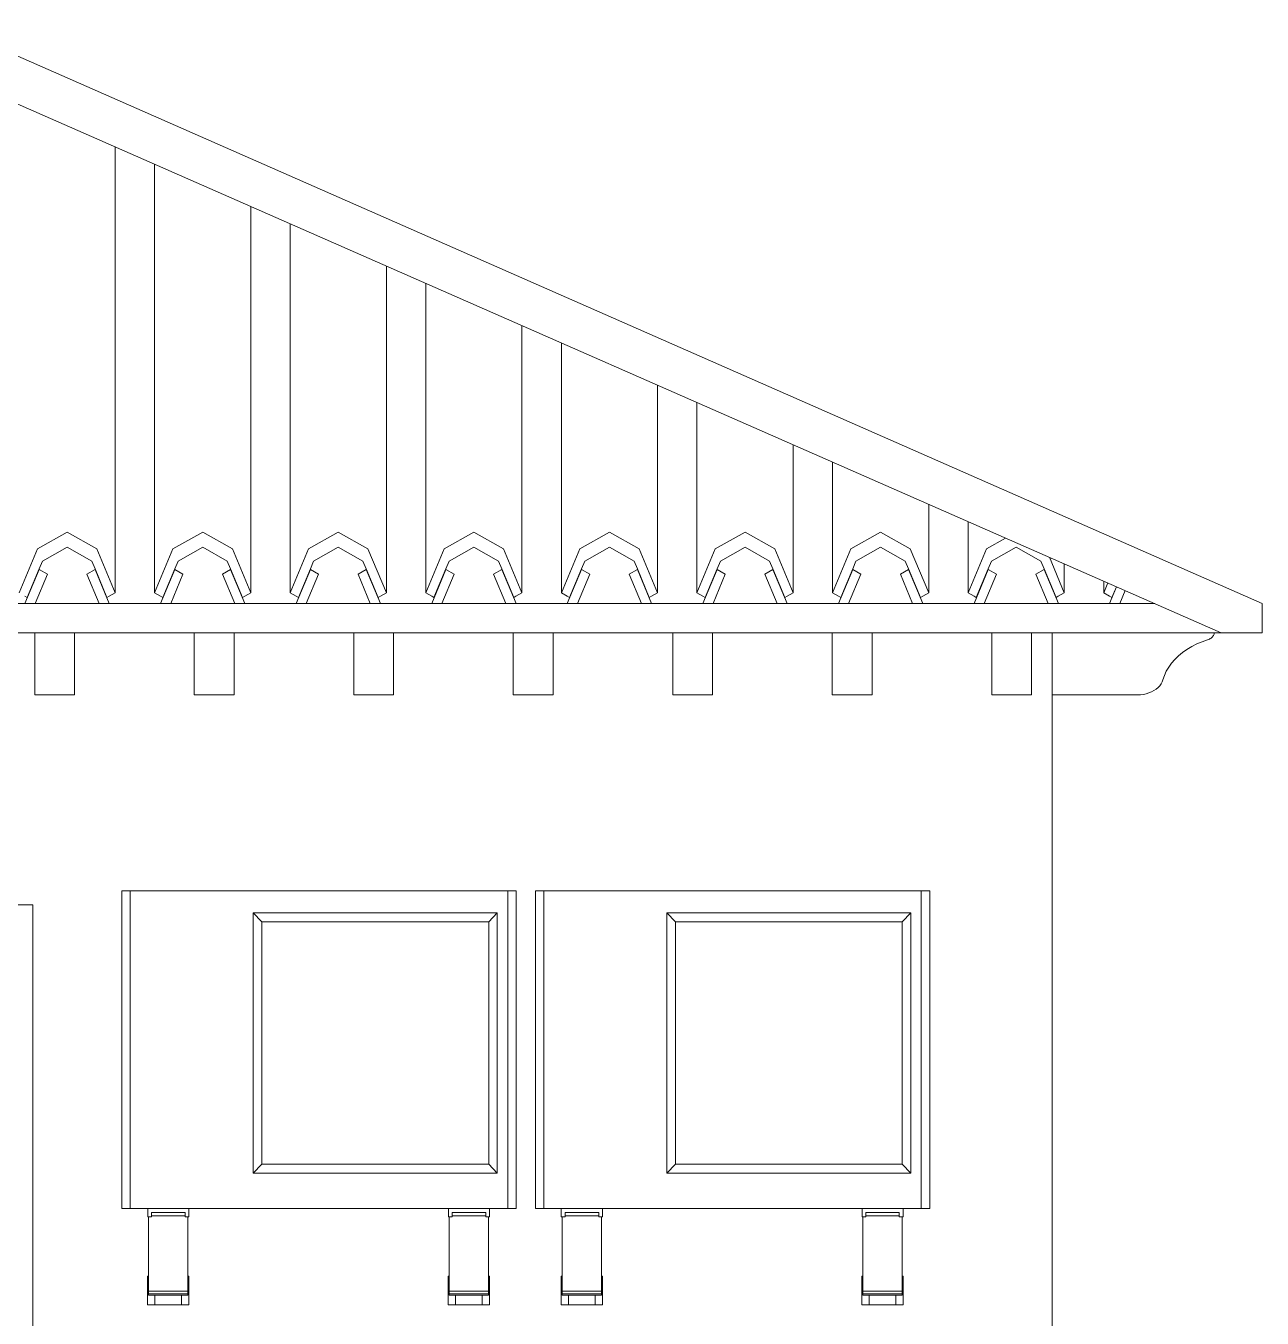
# Model space of a CAD drawing. Header units: millimetres. Extents: x -78046 to 260989, y -99288 to 158505.
# Drawn here: x 211759 to 214307, y 12755 to 15417 of the extents above; entities that cross this region are included whole.
import ezdxf
from ezdxf.xclip import XClip

# ---------------------------------------------------------------- set-up
doc = ezdxf.new("R2010")
doc.units = ezdxf.units.MM
doc.header["$LTSCALE"] = 100
doc.header["$XCLIPFRAME"] = 0
doc.layers.add('-HATCH', color=8, linetype='Continuous', lineweight=5)
doc.layers.add('-LINE1', color=7, linetype='Continuous', lineweight=18)

# ---------------------------------------------------------------- blocks, each defined once
blk = doc.blocks.new('erte')
for p, q in [((216504, -52249.4), (216504, -49738)), ((216585.3, -49738), (216585.3, -52249.4)), ((216783.4, -52249.4), (216783.4, -49738)), ((216864.7, -49738), (216864.7, -52249.4)), ((217062.8, -52249.4), (217062.8, -49738)), ((217144.1, -49738), (217144.1, -52249.4)), ((217342.2, -52249.4), (217342.2, -49738)), ((217423.5, -49738), (217423.5, -52249.4)), ((217621.6, -52249.4), (217621.6, -49738)), ((217702.9, -49738), (217702.9, -52249.4)), ((217901, -52249.4), (217901, -49738)), ((217982.3, -49738), (217982.3, -52249.4)), ((218180.4, -52249.4), (218180.4, -49738)), ((218261.7, -49738), (218261.7, -52249.4)), ((218459.8, -52249.4), (218459.8, -49738)), ((218541.1, -49738), (218541.1, -52249.4)), ((216343.7, -52159), (216404.9, -52124.5)), ((216404.9, -52124.5), (216466.1, -52159)), ((216623.1, -52159), (216684.3, -52124.5)), ((216684.3, -52124.5), (216745.5, -52159)), ((216902.5, -52159), (216963.7, -52124.5)), ((216963.7, -52124.5), (217024.9, -52159)), ((217181.9, -52159), (217243.1, -52124.5)), ((217243.1, -52124.5), (217304.3, -52159)), ((217461.3, -52159), (217522.5, -52124.5)), ((217522.5, -52124.5), (217583.7, -52159)), ((217740.7, -52159), (217801.9, -52124.5)), ((217801.9, -52124.5), (217863.1, -52159)), ((218020.1, -52159), (218081.3, -52124.5)), ((218081.3, -52124.5), (218142.5, -52159)), ((218299.5, -52159), (218360.7, -52124.5)), ((218360.7, -52124.5), (218421.9, -52159)), ((216305.9, -52249.4), (216343.7, -52159)), ((216354.2, -52184), (216404.9, -52155.3)), ((216404.9, -52155.3), (216455.7, -52184)), ((216466.1, -52159), (216504, -52249.4)), ((216585.3, -52249.4), (216623.1, -52159)), ((216633.6, -52184), (216684.3, -52155.3)), ((216684.3, -52155.3), (216735.1, -52184)), ((216745.5, -52159), (216783.4, -52249.4)), ((216864.7, -52249.4), (216902.5, -52159)), ((216913, -52184), (216963.7, -52155.3)), ((216963.7, -52155.3), (217014.5, -52184)), ((217024.9, -52159), (217062.8, -52249.4)), ((217144.1, -52249.4), (217181.9, -52159)), ((217192.4, -52184), (217243.1, -52155.3)), ((217243.1, -52155.3), (217293.9, -52184)), ((217304.3, -52159), (217342.2, -52249.4)), ((217423.5, -52249.4), (217461.3, -52159)), ((217471.8, -52184), (217522.5, -52155.3)), ((217522.5, -52155.3), (217573.3, -52184)), ((217583.7, -52159), (217621.6, -52249.4)), ((217702.9, -52249.4), (217740.7, -52159)), ((217751.2, -52184), (217801.9, -52155.3)), ((217801.9, -52155.3), (217852.7, -52184)), ((217863.1, -52159), (217901, -52249.4)), ((217982.3, -52249.4), (218020.1, -52159)), ((218030.6, -52184), (218081.3, -52155.3)), ((218081.3, -52155.3), (218132.1, -52184)), ((218142.5, -52159), (218180.4, -52249.4)), ((218261.7, -52249.4), (218299.5, -52159)), ((218310, -52184), (218360.7, -52155.3)), ((218360.7, -52155.3), (218411.5, -52184)), ((218421.9, -52159), (218459.8, -52249.4)), ((218541.1, -52249.4), (218578.9, -52159)), ((216347.4, -52201.7), (216318.1, -52271.6)), ((216322.8, -52258.9), (216347.4, -52200.2)), ((216347.4, -52200.2), (216354.2, -52184)), ((216347.4, -52201.7), (216347.4, -52200.2)), ((216364.3, -52211.2), (216347.4, -52201.7)), ((216462.5, -52201.7), (216445.6, -52211.2)), ((216455.7, -52184), (216462.5, -52200.2)), ((216462.5, -52200.2), (216462.5, -52201.7)), ((216462.5, -52200.2), (216487.1, -52258.9)), ((216491.8, -52271.6), (216462.5, -52201.7)), ((216626.8, -52201.7), (216597.5, -52271.6)), ((216602.2, -52258.9), (216626.8, -52200.2)), ((216626.8, -52200.2), (216633.6, -52184)), ((216626.8, -52201.7), (216626.8, -52200.2)), ((216643.7, -52211.2), (216626.8, -52201.7)), ((216741.9, -52201.7), (216725, -52211.2)), ((216735.1, -52184), (216741.9, -52200.2)), ((216741.9, -52200.2), (216741.9, -52201.7)), ((216741.9, -52200.2), (216766.5, -52258.9)), ((216771.2, -52271.6), (216741.9, -52201.7)), ((216906.2, -52201.7), (216876.9, -52271.6)), ((216881.6, -52258.9), (216906.2, -52200.2)), ((216906.2, -52200.2), (216913, -52184)), ((216906.2, -52201.7), (216906.2, -52200.2)), ((216923.1, -52211.2), (216906.2, -52201.7)), ((217021.3, -52201.7), (217004.4, -52211.2)), ((217014.5, -52184), (217021.3, -52200.2)), ((217021.3, -52200.2), (217021.3, -52201.7)), ((217021.3, -52200.2), (217045.9, -52258.9)), ((217050.6, -52271.6), (217021.3, -52201.7)), ((217185.6, -52201.7), (217156.3, -52271.6)), ((217161, -52258.9), (217185.6, -52200.2)), ((217185.6, -52200.2), (217192.4, -52184)), ((217185.6, -52201.7), (217185.6, -52200.2)), ((217202.5, -52211.2), (217185.6, -52201.7)), ((217300.7, -52201.7), (217283.8, -52211.2)), ((217293.9, -52184), (217300.7, -52200.2)), ((217300.7, -52200.2), (217300.7, -52201.7)), ((217300.7, -52200.2), (217325.3, -52258.9)), ((217330, -52271.6), (217300.7, -52201.7)), ((217465, -52201.7), (217435.7, -52271.6)), ((217440.4, -52258.9), (217465, -52200.2)), ((217465, -52200.2), (217471.8, -52184)), ((217465, -52201.7), (217465, -52200.2)), ((217481.9, -52211.2), (217465, -52201.7)), ((217580.1, -52201.7), (217563.2, -52211.2)), ((217573.3, -52184), (217580.1, -52200.2)), ((217580.1, -52200.2), (217580.1, -52201.7)), ((217580.1, -52200.2), (217604.7, -52258.9)), ((217609.4, -52271.6), (217580.1, -52201.7)), ((217744.4, -52201.7), (217715.1, -52271.6)), ((217719.8, -52258.9), (217744.4, -52200.2)), ((217744.4, -52200.2), (217751.2, -52184)), ((217744.4, -52201.7), (217744.4, -52200.2)), ((217761.3, -52211.2), (217744.4, -52201.7)), ((217859.5, -52201.7), (217842.6, -52211.2)), ((217852.7, -52184), (217859.5, -52200.2)), ((217859.5, -52200.2), (217859.5, -52201.7)), ((217859.5, -52200.2), (217884.1, -52258.9)), ((217888.8, -52271.6), (217859.5, -52201.7)), ((218023.8, -52201.7), (217994.5, -52271.6)), ((217999.2, -52258.9), (218023.8, -52200.2)), ((218023.8, -52200.2), (218030.6, -52184)), ((218023.8, -52201.7), (218023.8, -52200.2)), ((218040.7, -52211.2), (218023.8, -52201.7)), ((218138.9, -52201.7), (218122, -52211.2)), ((218132.1, -52184), (218138.9, -52200.2)), ((218138.9, -52200.2), (218138.9, -52201.7)), ((218138.9, -52200.2), (218163.5, -52258.9)), ((218168.2, -52271.6), (218138.9, -52201.7)), ((218303.2, -52201.7), (218273.9, -52271.6)), ((218278.6, -52258.9), (218303.2, -52200.2)), ((218303.2, -52200.2), (218310, -52184)), ((218303.2, -52201.7), (218303.2, -52200.2)), ((218320.1, -52211.2), (218303.2, -52201.7)), ((218418.3, -52201.7), (218401.4, -52211.2)), ((218411.5, -52184), (218418.3, -52200.2)), ((218418.3, -52200.2), (218418.3, -52201.7)), ((218418.3, -52200.2), (218442.9, -52258.9)), ((218447.6, -52271.6), (218418.3, -52201.7)), ((218582.6, -52201.7), (218553.3, -52271.6)), ((218558, -52258.9), (218582.6, -52200.2)), ((216364.3, -52211.2), (216339, -52271.6)), ((216470.9, -52271.6), (216445.6, -52211.2)), ((216643.7, -52211.2), (216618.4, -52271.6)), ((216750.3, -52271.6), (216725, -52211.2)), ((216923.1, -52211.2), (216897.8, -52271.6)), ((217029.7, -52271.6), (217004.4, -52211.2)), ((217202.5, -52211.2), (217177.2, -52271.6)), ((217309.1, -52271.6), (217283.8, -52211.2)), ((217481.9, -52211.2), (217456.6, -52271.6)), ((217588.5, -52271.6), (217563.2, -52211.2)), ((217761.3, -52211.2), (217736, -52271.6)), ((217867.9, -52271.6), (217842.6, -52211.2)), ((218040.7, -52211.2), (218015.4, -52271.6)), ((218147.3, -52271.6), (218122, -52211.2)), ((218320.1, -52211.2), (218294.8, -52271.6)), ((218426.7, -52271.6), (218401.4, -52211.2)), ((218599.5, -52211.2), (218574.2, -52271.6)), ((216491.7, -52256.3), (216504, -52249.4)), ((216585.3, -52249.4), (216597.5, -52256.3)), ((216771.1, -52256.3), (216783.4, -52249.4)), ((216864.7, -52249.4), (216876.9, -52256.3)), ((217050.5, -52256.3), (217062.8, -52249.4)), ((217144.1, -52249.4), (217156.3, -52256.3)), ((217329.9, -52256.3), (217342.2, -52249.4)), ((217423.5, -52249.4), (217435.7, -52256.3)), ((217609.3, -52256.3), (217621.6, -52249.4)), ((217702.9, -52249.4), (217715.1, -52256.3)), ((217888.7, -52256.3), (217901, -52249.4)), ((217982.3, -52249.4), (217994.5, -52256.3)), ((218168.1, -52256.3), (218180.4, -52249.4)), ((218261.7, -52249.4), (218273.9, -52256.3)), ((218447.5, -52256.3), (218459.8, -52249.4)), ((218541.1, -52249.4), (218553.3, -52256.3)), ((216318.1, -52256.3), (216322.8, -52258.9)), ((216487.1, -52258.9), (216491.7, -52256.3)), ((216597.5, -52256.3), (216602.2, -52258.9)), ((216766.5, -52258.9), (216771.1, -52256.3)), ((216876.9, -52256.3), (216881.6, -52258.9)), ((217045.9, -52258.9), (217050.5, -52256.3)), ((217156.3, -52256.3), (217161, -52258.9)), ((217325.3, -52258.9), (217329.9, -52256.3)), ((217435.7, -52256.3), (217440.4, -52258.9)), ((217604.7, -52258.9), (217609.3, -52256.3)), ((217715.1, -52256.3), (217719.8, -52258.9)), ((217884.1, -52258.9), (217888.7, -52256.3)), ((217994.5, -52256.3), (217999.2, -52258.9)), ((218163.5, -52258.9), (218168.1, -52256.3)), ((218273.9, -52256.3), (218278.6, -52258.9)), ((218442.9, -52258.9), (218447.5, -52256.3)), ((218553.3, -52256.3), (218558, -52258.9))]:
    blk.add_line(p, q)

msp = doc.modelspace()

# ---------------------------------------------------------------- linework, layer by layer
at = {"layer": '-HATCH'}
for p, q in [((214222, 14166.7), (211600.1, 15317.6)), ((211777.4, 14038.7), (211777.4, 14166.7)), ((211859.6, 14038.7), (211859.6, 14166.7)), ((212106.1, 14038.7), (212106.1, 14166.7)), ((212188.2, 14038.7), (212188.2, 14166.7)), ((212434.7, 14038.7), (212434.7, 14166.7)), ((212516.9, 14038.7), (212516.9, 14166.7)), ((212763.4, 14038.7), (212763.4, 14166.7)), ((212845.5, 14038.7), (212845.5, 14166.7)), ((213092, 14038.7), (213092, 14166.7)), ((213174.2, 14038.7), (213174.2, 14166.7)), ((213420.7, 14038.7), (213420.7, 14166.7)), ((213502.9, 14038.7), (213502.9, 14166.7)), ((213749.4, 14038.7), (213749.4, 14166.7)), ((213831.5, 14038.7), (213831.5, 14166.7)), ((214207, 14162.1), (214206.2, 14160.7)), ((214207.6, 14163.6), (214207, 14162.1)), ((214208, 14165.2), (214207.6, 14163.6)), ((214208.3, 14166.7), (214208, 14165.2)), ((214161.5, 14138.2), (214151.8, 14132.4)), ((214171.9, 14143.5), (214161.5, 14138.2)), ((214182.8, 14148.1), (214171.9, 14143.5)), ((214194.2, 14152), (214182.8, 14148.1)), ((214196.1, 14152.7), (214194.2, 14152)), ((214198, 14153.5), (214196.1, 14152.7)), ((214199.7, 14154.5), (214198, 14153.5)), ((214201.3, 14155.5), (214199.7, 14154.5)), ((214202.8, 14156.7), (214201.3, 14155.5)), ((214204.1, 14157.9), (214202.8, 14156.7)), ((214205.2, 14159.3), (214204.1, 14157.9)), ((214206.2, 14160.7), (214205.2, 14159.3)), ((214126.8, 14111.8), (214120, 14104)), ((214134.3, 14119.2), (214126.8, 14111.8)), ((214142.7, 14126), (214134.3, 14119.2)), ((214151.8, 14132.4), (214142.7, 14126)), ((214109.2, 14087.4), (214105.2, 14078.7)), ((214114.2, 14095.9), (214109.2, 14087.4)), ((214120, 14104), (214114.2, 14095.9)), ((214095.6, 14057.4), (214092.1, 14053.8)), ((214098.4, 14061.4), (214095.6, 14057.4)), ((214100.6, 14065.5), (214098.4, 14061.4)), ((214102.2, 14069.8), (214100.6, 14065.5)), ((214105.2, 14078.7), (214102.2, 14069.8)), ((211859.6, 14038.7), (211777.4, 14038.7)), ((212188.2, 14038.7), (212106.1, 14038.7)), ((212516.9, 14038.7), (212434.7, 14038.7)), ((212845.5, 14038.7), (212763.4, 14038.7)), ((213174.2, 14038.7), (213092, 14038.7)), ((213502.9, 14038.7), (213420.7, 14038.7)), ((213831.5, 14038.7), (213749.4, 14038.7)), ((214050.1, 14038.7), (213873.8, 14038.7)), ((214056.1, 14039), (214050.1, 14038.7)), ((214062.1, 14039.7), (214056.1, 14039)), ((214067.9, 14041), (214062.1, 14039.7)), ((214073.5, 14042.7), (214067.9, 14041)), ((214078.8, 14044.9), (214073.5, 14042.7)), ((214083.7, 14047.5), (214078.8, 14044.9)), ((214088.1, 14050.5), (214083.7, 14047.5)), ((214092.1, 14053.8), (214088.1, 14050.5)), ((211956.8, 13635.3), (211956.8, 12980.7)), ((211956.8, 13635.3), (211974.1, 13635.3)), ((211974.1, 13635.3), (211974.1, 12980.7)), ((211974.1, 13635.3), (212752, 13635.3)), ((212752, 13635.3), (212752, 12980.7)), ((212769.3, 13635.3), (212752, 13635.3)), ((212769.3, 13635.3), (212769.3, 12980.7)), ((212809.1, 13635.3), (212809.1, 12980.7)), ((212809.1, 13635.3), (212826.4, 13635.3)), ((212826.4, 13635.3), (212826.4, 12980.7)), ((212826.4, 13635.3), (213604.3, 13635.3)), ((213604.3, 13635.3), (213604.3, 12980.7)), ((213621.6, 13635.3), (213604.3, 13635.3)), ((213621.6, 13635.3), (213621.6, 12980.7)), ((212227.7, 13589.5), (212227.7, 13053.2)), ((212227.7, 13589.5), (212245.3, 13570.8)), ((212730.4, 13589.5), (212227.7, 13589.5)), ((212730.4, 13589.5), (212712.8, 13570.8)), ((212730.4, 13053.2), (212730.4, 13589.5)), ((213080.1, 13589.5), (213080.1, 13053.2)), ((213080.1, 13589.5), (213097.7, 13570.8)), ((213582.7, 13589.5), (213080.1, 13589.5)), ((213582.7, 13589.5), (213565.1, 13570.8)), ((213582.7, 13053.2), (213582.7, 13589.5)), ((212712.8, 13570.8), (212245.3, 13570.8)), ((212245.3, 13570.8), (212245.3, 13071.9)), ((212712.8, 13071.9), (212712.8, 13570.8)), ((213565.1, 13570.8), (213097.7, 13570.8)), ((213097.7, 13570.8), (213097.7, 13071.9)), ((213565.1, 13071.9), (213565.1, 13570.8)), ((212227.7, 13053.2), (212245.3, 13071.9)), ((212245.3, 13071.9), (212712.8, 13071.9)), ((212730.4, 13053.2), (212712.8, 13071.9)), ((213080.1, 13053.2), (213097.7, 13071.9)), ((213097.7, 13071.9), (213565.1, 13071.9)), ((213582.7, 13053.2), (213565.1, 13071.9)), ((212227.7, 13053.2), (212730.4, 13053.2)), ((213080.1, 13053.2), (213582.7, 13053.2)), ((211956.8, 12980.7), (211974.1, 12980.7)), ((211974.1, 12980.7), (212010.1, 12980.7)), ((212010.1, 12980.7), (212010.1, 12963.3)), ((212095.2, 12980.7), (212010.1, 12980.7)), ((212018.2, 12972.6), (212087.1, 12972.6)), ((212018.2, 12972.6), (212018.2, 12965.8)), ((212087.1, 12965.8), (212018.2, 12965.8)), ((212018.2, 12965.8), (212018.2, 12963.3)), ((212087.1, 12972.6), (212087.1, 12965.8)), ((212087.1, 12965.8), (212087.1, 12963.3)), ((212095.2, 12963.3), (212095.2, 12980.7)), ((212095.2, 12980.7), (212629.7, 12980.7)), ((212629.7, 12980.7), (212629.7, 12963.3)), ((212714.8, 12980.7), (212629.7, 12980.7)), ((212637.8, 12972.6), (212706.7, 12972.6)), ((212637.8, 12972.6), (212637.8, 12965.8)), ((212706.7, 12965.8), (212637.8, 12965.8)), ((212637.8, 12965.8), (212637.8, 12963.3)), ((212706.7, 12972.6), (212706.7, 12965.8)), ((212706.7, 12965.8), (212706.7, 12963.3)), ((212714.8, 12963.3), (212714.8, 12980.7)), ((212714.8, 12980.7), (212752, 12980.7)), ((212769.3, 12980.7), (212752, 12980.7)), ((212809.1, 12980.7), (212826.4, 12980.7)), ((212826.4, 12980.7), (212862.5, 12980.7)), ((212862.5, 12980.7), (212862.5, 12963.3)), ((212947.5, 12980.7), (212862.5, 12980.7)), ((212870.6, 12972.6), (212939.5, 12972.6)), ((212870.6, 12972.6), (212870.6, 12965.8)), ((212939.5, 12965.8), (212870.6, 12965.8)), ((212870.6, 12965.8), (212870.6, 12963.3)), ((212939.5, 12972.6), (212939.5, 12965.8)), ((212939.5, 12965.8), (212939.5, 12963.3)), ((212947.5, 12963.3), (212947.5, 12980.7)), ((212947.5, 12980.7), (213482.1, 12980.7)), ((213482.1, 12980.7), (213482.1, 12963.3)), ((213567.1, 12980.7), (213482.1, 12980.7)), ((213490.2, 12972.6), (213559, 12972.6)), ((213490.2, 12972.6), (213490.2, 12965.8)), ((213559, 12965.8), (213490.2, 12965.8)), ((213490.2, 12965.8), (213490.2, 12963.3)), ((213559, 12972.6), (213559, 12965.8)), ((213559, 12965.8), (213559, 12963.3)), ((213567.1, 12963.3), (213567.1, 12980.7)), ((213567.1, 12980.7), (213604.3, 12980.7)), ((213621.6, 12980.7), (213604.3, 12980.7)), ((212010.1, 12963.3), (212012.1, 12963.3)), ((212012.1, 12963.3), (212018.2, 12963.3)), ((212012.1, 12841), (212012.1, 12963.3)), ((212087.1, 12963.3), (212092.7, 12963.3)), ((212092.7, 12963.3), (212095.2, 12963.3)), ((212092.7, 12841), (212092.7, 12963.3)), ((212629.7, 12963.3), (212631.7, 12963.3)), ((212631.7, 12963.3), (212637.8, 12963.3)), ((212631.7, 12841), (212631.7, 12963.3)), ((212706.7, 12963.3), (212712.2, 12963.3)), ((212712.2, 12963.3), (212714.8, 12963.3)), ((212712.2, 12841), (212712.2, 12963.3)), ((212862.5, 12963.3), (212864.5, 12963.3)), ((212864.5, 12963.3), (212870.6, 12963.3)), ((212864.5, 12841), (212864.5, 12963.3)), ((212939.5, 12963.3), (212945, 12963.3)), ((212945, 12963.3), (212947.5, 12963.3)), ((212945, 12841), (212945, 12963.3)), ((213482.1, 12963.3), (213484.1, 12963.3)), ((213484.1, 12963.3), (213490.2, 12963.3)), ((213484.1, 12841), (213484.1, 12963.3)), ((213559, 12963.3), (213564.6, 12963.3)), ((213564.6, 12963.3), (213567.1, 12963.3)), ((213564.6, 12841), (213564.6, 12963.3)), ((212009.6, 12841), (212009.6, 12782.1)), ((212012.1, 12841), (212009.6, 12841)), ((212012.1, 12841), (212012.1, 12816.7)), ((212095.2, 12841), (212092.7, 12841)), ((212092.7, 12841), (212092.7, 12816.7)), ((212095.2, 12782.1), (212095.2, 12841)), ((212629.2, 12841), (212629.2, 12782.1)), ((212631.7, 12841), (212629.2, 12841)), ((212631.7, 12841), (212631.7, 12816.7)), ((212714.8, 12841), (212712.2, 12841)), ((212712.2, 12841), (212712.2, 12816.7)), ((212714.8, 12782.1), (212714.8, 12841)), ((212861.9, 12841), (212861.9, 12782.1)), ((212864.5, 12841), (212861.9, 12841)), ((212864.5, 12841), (212864.5, 12816.7)), ((212947.5, 12841), (212945, 12841)), ((212945, 12841), (212945, 12816.7)), ((212947.5, 12782.1), (212947.5, 12841)), ((213481.5, 12841), (213481.5, 12782.1)), ((213484.1, 12841), (213481.5, 12841)), ((213484.1, 12841), (213484.1, 12816.7)), ((213567.1, 12841), (213564.6, 12841)), ((213564.6, 12841), (213564.6, 12816.7)), ((213567.1, 12782.1), (213567.1, 12841)), ((212012.1, 12816.7), (212009.7, 12816.7)), ((212009.7, 12816.7), (212009.7, 12813.7)), ((212009.7, 12813.7), (212009.7, 12810.8)), ((212012.1, 12813.7), (212009.7, 12813.7)), ((212012.1, 12810.8), (212009.7, 12810.8)), ((212009.7, 12810.8), (212009.7, 12806.6)), ((212012.1, 12806.6), (212009.7, 12806.6)), ((212012.1, 12816.7), (212012.1, 12813.7)), ((212012.1, 12813.7), (212012.1, 12810.8)), ((212012.1, 12810.8), (212012.1, 12810.1)), ((212092.7, 12810.1), (212012.1, 12810.1)), ((212012.1, 12806.6), (212012.1, 12810.1)), ((212012.1, 12806.6), (212012.1, 12805)), ((212092.7, 12805), (212012.1, 12805)), ((212012.1, 12805), (212012.1, 12801.9)), ((212092.7, 12816.7), (212095.1, 12816.7)), ((212092.7, 12816.7), (212092.7, 12813.7)), ((212092.7, 12813.7), (212095.1, 12813.7)), ((212092.7, 12810.8), (212092.7, 12813.7)), ((212092.7, 12810.1), (212092.7, 12810.8)), ((212092.7, 12810.8), (212095.1, 12810.8)), ((212092.7, 12810.1), (212092.7, 12806.6)), ((212092.7, 12805), (212092.7, 12806.6)), ((212092.7, 12806.6), (212095.1, 12806.6)), ((212092.7, 12801.9), (212092.7, 12805)), ((212095.1, 12816.7), (212095.1, 12813.7)), ((212095.1, 12810.8), (212095.1, 12813.7)), ((212095.1, 12810.8), (212095.1, 12806.6)), ((212631.7, 12816.7), (212629.3, 12816.7)), ((212629.3, 12816.7), (212629.3, 12813.7)), ((212629.3, 12813.7), (212629.3, 12810.8)), ((212631.7, 12813.7), (212629.3, 12813.7)), ((212631.7, 12810.8), (212629.3, 12810.8)), ((212629.3, 12810.8), (212629.3, 12806.6)), ((212631.7, 12806.6), (212629.3, 12806.6)), ((212631.7, 12816.7), (212631.7, 12813.7)), ((212631.7, 12813.7), (212631.7, 12810.8)), ((212631.7, 12810.8), (212631.7, 12810.1)), ((212712.2, 12810.1), (212631.7, 12810.1)), ((212631.7, 12806.6), (212631.7, 12810.1)), ((212631.7, 12806.6), (212631.7, 12805)), ((212712.2, 12805), (212631.7, 12805)), ((212631.7, 12805), (212631.7, 12801.9)), ((212712.2, 12816.7), (212714.7, 12816.7)), ((212712.2, 12816.7), (212712.2, 12813.7)), ((212712.2, 12813.7), (212714.7, 12813.7)), ((212712.2, 12810.8), (212712.2, 12813.7)), ((212712.2, 12810.1), (212712.2, 12810.8)), ((212712.2, 12810.8), (212714.7, 12810.8)), ((212712.2, 12810.1), (212712.2, 12806.6)), ((212712.2, 12805), (212712.2, 12806.6)), ((212712.2, 12806.6), (212714.7, 12806.6)), ((212712.2, 12801.9), (212712.2, 12805)), ((212714.7, 12816.7), (212714.7, 12813.7)), ((212714.7, 12810.8), (212714.7, 12813.7)), ((212714.7, 12810.8), (212714.7, 12806.6)), ((212864.5, 12816.7), (212862, 12816.7)), ((212862, 12816.7), (212862, 12813.7)), ((212862, 12813.7), (212862, 12810.8)), ((212864.5, 12813.7), (212862, 12813.7)), ((212864.5, 12810.8), (212862, 12810.8)), ((212862, 12810.8), (212862, 12806.6)), ((212864.5, 12806.6), (212862, 12806.6)), ((212864.5, 12816.7), (212864.5, 12813.7)), ((212864.5, 12813.7), (212864.5, 12810.8)), ((212864.5, 12810.8), (212864.5, 12810.1)), ((212945, 12810.1), (212864.5, 12810.1)), ((212864.5, 12806.6), (212864.5, 12810.1)), ((212864.5, 12806.6), (212864.5, 12805)), ((212945, 12805), (212864.5, 12805)), ((212864.5, 12805), (212864.5, 12801.9)), ((212945, 12816.7), (212947.4, 12816.7)), ((212945, 12816.7), (212945, 12813.7)), ((212945, 12813.7), (212947.4, 12813.7)), ((212945, 12810.8), (212945, 12813.7)), ((212945, 12810.1), (212945, 12810.8)), ((212945, 12810.8), (212947.4, 12810.8)), ((212945, 12810.1), (212945, 12806.6)), ((212945, 12805), (212945, 12806.6)), ((212945, 12806.6), (212947.4, 12806.6)), ((212945, 12801.9), (212945, 12805)), ((212947.4, 12816.7), (212947.4, 12813.7)), ((212947.4, 12810.8), (212947.4, 12813.7)), ((212947.4, 12810.8), (212947.4, 12806.6)), ((213484.1, 12816.7), (213481.6, 12816.7)), ((213481.6, 12816.7), (213481.6, 12813.7)), ((213481.6, 12813.7), (213481.6, 12810.8)), ((213484.1, 12813.7), (213481.6, 12813.7)), ((213484.1, 12810.8), (213481.6, 12810.8)), ((213481.6, 12810.8), (213481.6, 12806.6)), ((213484.1, 12806.6), (213481.6, 12806.6)), ((213484.1, 12816.7), (213484.1, 12813.7)), ((213484.1, 12813.7), (213484.1, 12810.8)), ((213484.1, 12810.8), (213484.1, 12810.1)), ((213564.6, 12810.1), (213484.1, 12810.1)), ((213484.1, 12806.6), (213484.1, 12810.1)), ((213484.1, 12806.6), (213484.1, 12805)), ((213564.6, 12805), (213484.1, 12805)), ((213484.1, 12805), (213484.1, 12801.9)), ((213564.6, 12816.7), (213567, 12816.7)), ((213564.6, 12816.7), (213564.6, 12813.7)), ((213564.6, 12813.7), (213567, 12813.7)), ((213564.6, 12810.8), (213564.6, 12813.7)), ((213564.6, 12810.1), (213564.6, 12810.8)), ((213564.6, 12810.8), (213567, 12810.8)), ((213564.6, 12810.1), (213564.6, 12806.6)), ((213564.6, 12805), (213564.6, 12806.6)), ((213564.6, 12806.6), (213567, 12806.6)), ((213564.6, 12801.9), (213564.6, 12805)), ((213567, 12816.7), (213567, 12813.7)), ((213567, 12810.8), (213567, 12813.7)), ((213567, 12810.8), (213567, 12806.6)), ((212009.6, 12782.1), (212024.9, 12782.1)), ((212024.9, 12801.9), (212012.1, 12801.9)), ((212024.9, 12782.1), (212024.9, 12801.9)), ((212079.9, 12801.9), (212024.9, 12801.9)), ((212024.9, 12782.1), (212079.9, 12782.1)), ((212079.9, 12801.9), (212079.9, 12782.1)), ((212092.7, 12801.9), (212079.9, 12801.9)), ((212079.9, 12782.1), (212095.2, 12782.1)), ((212629.2, 12782.1), (212644.5, 12782.1)), ((212644.5, 12801.9), (212631.7, 12801.9)), ((212644.5, 12782.1), (212644.5, 12801.9)), ((212699.5, 12801.9), (212644.5, 12801.9)), ((212644.5, 12782.1), (212699.5, 12782.1)), ((212699.5, 12801.9), (212699.5, 12782.1)), ((212712.2, 12801.9), (212699.5, 12801.9)), ((212699.5, 12782.1), (212714.8, 12782.1)), ((212861.9, 12782.1), (212877.2, 12782.1)), ((212877.2, 12801.9), (212864.5, 12801.9)), ((212877.2, 12782.1), (212877.2, 12801.9)), ((212932.3, 12801.9), (212877.2, 12801.9)), ((212877.2, 12782.1), (212932.3, 12782.1)), ((212932.3, 12801.9), (212932.3, 12782.1)), ((212945, 12801.9), (212932.3, 12801.9)), ((212932.3, 12782.1), (212947.5, 12782.1)), ((213481.5, 12782.1), (213496.8, 12782.1)), ((213496.8, 12801.9), (213484.1, 12801.9)), ((213496.8, 12782.1), (213496.8, 12801.9)), ((213551.8, 12801.9), (213496.8, 12801.9)), ((213496.8, 12782.1), (213551.8, 12782.1)), ((213551.8, 12801.9), (213551.8, 12782.1)), ((213564.6, 12801.9), (213551.8, 12801.9)), ((213551.8, 12782.1), (213567.1, 12782.1))]:
    msp.add_line(p, q, dxfattribs=at)
at = {"layer": '-LINE1', "color": 0, "lineweight": 20}
for p, q in [((214306.7, 14226.7), (211600.2, 15416.7)), ((214085.4, 14226.7), (210574.5, 14226.7)), ((214306.7, 14226.7), (214306.7, 14166.7)), ((211777.4, 14166.7), (211530.9, 14166.7)), ((211859.6, 14166.7), (211777.4, 14166.7)), ((212106.1, 14166.7), (211859.6, 14166.7)), ((212188.2, 14166.7), (212106.1, 14166.7)), ((212434.7, 14166.7), (212188.2, 14166.7)), ((212516.9, 14166.7), (212434.7, 14166.7)), ((212763.4, 14166.7), (212516.9, 14166.7)), ((212845.5, 14166.7), (212763.4, 14166.7)), ((213092, 14166.7), (212845.5, 14166.7)), ((213174.2, 14166.7), (213092, 14166.7)), ((213420.7, 14166.7), (213174.2, 14166.7)), ((213502.9, 14166.7), (213420.7, 14166.7)), ((213749.4, 14166.7), (213502.9, 14166.7)), ((213831.5, 14166.7), (213749.4, 14166.7)), ((213873.7, 14166.7), (213831.5, 14166.7)), ((213873.7, 14166.7), (214208.3, 14166.7)), ((213873.7, 14038.7), (213873.7, 14166.7)), ((213873.7, 14166.7), (213873.7, 11466.5)), ((213873.7, 11466.5), (213873.7, 14166.7)), ((214208.3, 14166.7), (214306.7, 14166.7)), ((213873.8, 14038.7), (213873.7, 14038.7)), ((213873.7, 13522.3), (213873.8, 14038.7)), ((213873.7, 13522.3), (213873.7, 14038.7)), ((211773.1, 13606.1), (210874.4, 13606.1)), ((211773.1, 13606.1), (211773.1, 12490.4))]:
    msp.add_line(p, q, dxfattribs=at)

# ---------------------------------------------------------------- block references
at = {"layer": '-HATCH'}
ref = msp.add_blockref('erte', (-4560.9, 66498.3), dxfattribs=at)
XClip(ref).set_block_clipping_path([(215135.4002678958, -52271.6146710611), (218646.2799901204, -52271.6146711193), (216161.0482969541, -51180.7436548783), (215135.4002678958, -51812.4711854955)])

doc.saveas('drawing.dxf')
